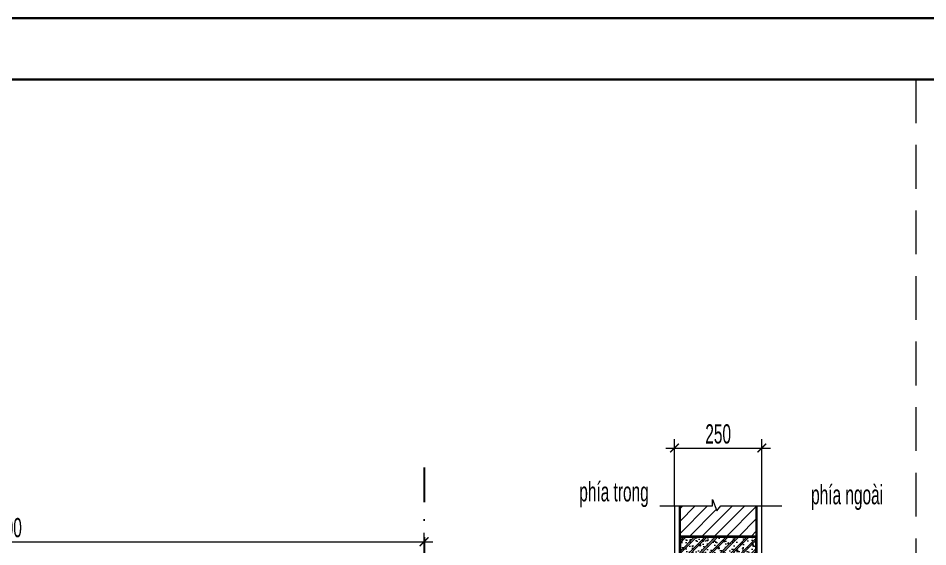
# Model space of a CAD drawing. Header units: millimetres. Extents: x 1336014 to 2939047, y -333549 to -60566.
# Drawn here: x 1458612 to 1461215, y -213627 to -212116 of the extents above; entities that cross this region are included whole.
import ezdxf

# ---------------------------------------------------------------- set-up
doc = ezdxf.new("R2010")
doc.units = ezdxf.units.MM
doc.header["$MEASUREMENT"] = 0
doc.linetypes.add('$1$HIDDEN', pattern=[0.375, 0.25, -0.125])
doc.linetypes.add('DASHDOT', pattern=[1, 0.5, -0.25, 0, -0.25])
for name, color, linetype, lineweight in [('05.Text', 253, 'Continuous', 18), ('06.betong', 2, 'Continuous', 35), ('08.Dim', 156, 'Continuous', 15), ('09.Hatch', 250, 'Continuous', 5), ('11.Khung bo', 32, 'Continuous', 50), ('12.Khung', 36, 'Continuous', 25), ('nep', 9, 'Continuous', 15), ('wall', 4, 'Continuous', 9)]:
    doc.layers.add(name, color=color, linetype=linetype, lineweight=lineweight)
doc.layers.add('Tpl_Bound', color=1, linetype='Continuous', plot=False)
doc.layers.add('TRUC', color=250, linetype='DASHDOT')
doc.styles.add('TT5_Text Dim', font='hoatbif.shx', dxfattribs={"width": 0.6})
doc.dimstyles.new('TT5_Dim 1-25', dxfattribs={"dimscale": 25, "dimtxt": 2.2, "dimasz": 1, "dimexe": 1, "dimexo": 0, "dimgap": 0.5, "dimtad": 1, "dimdec": 0, "dimzin": 0, "dimdsep": 46, "dimtxsty": 'TT5_Text Dim', "dimblk": 'ARCHTICK', "dimcen": 0, "dimdle": 1, "dimclrd": 256, "dimclre": 256, "dimclrt": 1, "dimadec": 0, "dimazin": 0, "dimtfac": 0.015, "dimtdec": 0, "dimtix": 1, "dimtmove": 2, "dimatfit": 3, "dimldrblk": 'DOT', "dimfxl": 1, "dimtolj": 1, "dimtzin": 0, "dimlwd": -1, "dimlwe": -1, "dimarcsym": 1})

# ---------------------------------------------------------------- blocks, each defined once
blk = doc.blocks.new('100')
at = {"layer": '11.Khung bo', "const_width": 26.7}
blk.add_lwpolyline([(1860913, -945240), (1860913, -916940), (1896063, -916940), (1896063, -945240)], close=True, dxfattribs=at)
blk.add_lwpolyline([(1860913, -945240), (1860913, -916940), (1896063, -916940), (1896063, -945240)], close=True, dxfattribs=at)
blk.add_lwpolyline([(1860913, -945240), (1860913, -916940), (1896063, -916940), (1896063, -945240)], close=True, dxfattribs=at)
at = {"layer": '12.Khung'}
blk.add_lwpolyline([(1901579, -945940), (1901579, -916240), (1859580, -916240), (1859580, -945940)], close=True, dxfattribs=at)
blk.add_lwpolyline([(1901579, -945940), (1901579, -916240), (1859580, -916240), (1859580, -945940)], close=True, dxfattribs=at)
blk.add_lwpolyline([(1901579, -945940), (1901579, -916240), (1859580, -916240), (1859580, -945940)], close=True, dxfattribs=at)
blk = doc.blocks.new('_ARCHTICK')
at = {"const_width": 0.15}
blk.add_lwpolyline([(-0.5, -0.5), (0.5, 0.5)], dxfattribs=at)
blk = doc.blocks.new('*D2120')
at = {"layer": '08.Dim', "ltscale": 200, "transparency": 16777216}
for p, q in [((1460489.7, -213509.8), (1460489.7, -213319.7)), ((1460739.7, -213509.8), (1460739.7, -213319.7)), ((1460464.7, -213344.7), (1460764.7, -213344.7))]:
    blk.add_line(p, q, dxfattribs=at)
at = {"layer": 'Defpoints', "color": 0, "ltscale": 200, "transparency": 16777216}
for p in [(1460739.7, -213344.7), (1460489.7, -213509.8), (1460739.7, -213509.8)]:
    blk.add_point(p, dxfattribs=at)
at = {"layer": '08.Dim', "ltscale": 200, "transparency": 16777216, "xscale": 25, "yscale": 25, "zscale": 25, "rotation": 180}
blk.add_blockref('_ARCHTICK', (1460489.7, -213344.7), dxfattribs=at)
at = {"layer": '08.Dim', "ltscale": 200, "transparency": 16777216, "xscale": 25, "yscale": 25, "zscale": 25}
blk.add_blockref('_ARCHTICK', (1460739.7, -213344.7), dxfattribs=at)
at = {"layer": '08.Dim', "color": 1, "ltscale": 200, "transparency": 16777216, "insert": (1460614.7, -213304.7), "char_height": 55, "attachment_point": 5, "style": 'TT5_Text Dim'}
blk.add_mtext('\\A1;250', dxfattribs=at)
blk = doc.blocks.new('_DOT')
blk.add_line((-0.5, 0), (-1, 0))
at = {"const_width": 0.5}
blk.add_lwpolyline([(-0.25, 0, 1), (0.25, 0, 1)], format="xyb", close=True, dxfattribs=at)
blk = doc.blocks.new('*D2094')
at = {"layer": '08.Dim', "ltscale": 200, "transparency": 16777216}
for p, q in [((1457373.4, -213713.5), (1457373.4, -213587.7)), ((1459773.4, -213713.5), (1459773.4, -213587.7)), ((1457348.4, -213612.7), (1459798.4, -213612.7))]:
    blk.add_line(p, q, dxfattribs=at)
at = {"layer": 'Defpoints', "color": 0, "ltscale": 200, "transparency": 16777216}
for p in [(1459773.4, -213612.7), (1457373.4, -213713.5), (1459773.4, -213713.5)]:
    blk.add_point(p, dxfattribs=at)
at = {"layer": '08.Dim', "ltscale": 200, "transparency": 16777216, "xscale": 25, "yscale": 25, "zscale": 25, "rotation": 180}
blk.add_blockref('_ARCHTICK', (1457373.4, -213612.7), dxfattribs=at)
at = {"layer": '08.Dim', "ltscale": 200, "transparency": 16777216, "xscale": 25, "yscale": 25, "zscale": 25}
blk.add_blockref('_ARCHTICK', (1459773.4, -213612.7), dxfattribs=at)
at = {"layer": '08.Dim', "color": 1, "ltscale": 200, "transparency": 16777216, "insert": (1458573.4, -213572.7), "char_height": 55, "attachment_point": 5, "style": 'TT5_Text Dim'}
blk.add_mtext('\\A1;2400', dxfattribs=at)

msp = doc.modelspace()

# ---------------------------------------------------------------- hatches: boundary and pattern name
at = {"layer": '09.Hatch', "ltscale": 0.5}
h = msp.add_hatch(dxfattribs=at)
h.set_pattern_fill('ANSI31', color=256, scale=200, angle=90, style=0)
h.set_pattern_definition([(225, (1461304.35, -207946.433), (-17.67767, 17.67767), [])])
h.paths.add_polyline_path([(1460504.7, -213598.5), (1460504.7, -213509.8), (1460598.2, -213509.8), (1460598.2, -213491.9), (1460610.5, -213524.2), (1460622.4, -213509.8), (1460724.7, -213509.8), (1460724.7, -213598.5)])
at = {"layer": '09.Hatch'}
h = msp.add_hatch(dxfattribs=at)
h.set_pattern_fill('BTONG1', color=256, scale=5, double=1, pattern_type=2)
h.set_pattern_definition([(50, (1249880.936, -99378.49), (35.863009, -3.1376067), [3.75, -41.25]), (355, (1249880.936, -99378.49), (-6.9375667, 37.6096067), [3, -33]), (100.4514, (1249883.924, -99378.752), (28.925469, 34.471977), [3.1870095, -35.0571056]), (46.1842, (1249880.936, -99368.49), (53.3620524, -8.275951), [5.625, -61.875]), (96.6356, (1249885.383, -99369.18), (46.733135, 48.705894), [4.780514, -52.58565]), (351.1842, (1249880.936, -99368.49), (46.733097, 48.70593), [4.5, -49.5]), (21, (1249885.936, -99370.99), (29.8453526, -20.1309445), [3.75, -41.25]), (326, (1249885.936, -99370.99), (12.1657666, 36.257502), [3, -33]), (71.4514, (1249888.423, -99372.668), (42.0111314, 16.126525), [3.1870095, -35.0571056]), (37.5, (1249880.936, -99378.49), (0.6079928, 16.6446927), [0, -32.6, 0, -33.5, 0, -33.125]), (7.5, (1249880.936, -99378.49), (13.1534769, 19.7205856), [0, -19.1, 0, -31.85, 0, -12.625]), (327.5, (1249869.786, -99378.49), (26.6911218, -1.1277436), [0, -12.5, 0, -39, 0, -51.75]), (317.5, (1249864.786, -99378.49), (29.1593085, 5.0052491), [0, -16.25, 0, -25.9, 0, -36.75]), (45, (1249880.936, -99378.49), (-15.0260191, 15.0260191), []), (45, (1249880.936, -99372.365), (-15.0260191, 15.0260191), [])])
h.paths.add_polyline_path([(1460504.7, -213698.5), (1460724.7, -213698.5), (1460724.7, -213598.5), (1460504.7, -213598.5)])

# ---------------------------------------------------------------- linework, layer by layer
at = {"layer": '05.Text', "color": 6, "linetype": '$1$HIDDEN', "ltscale": 500}
msp.add_lwpolyline([(1461179.9, -212290.5), (1461179.9, -219365.4)], dxfattribs=at)
at = {"layer": '06.betong'}
msp.add_lwpolyline([(1460504.7, -213698.5), (1460724.7, -213698.5), (1460724.7, -213598.5), (1460504.7, -213598.5)], close=True, dxfattribs=at)
at = {"layer": 'nep', "ltscale": 0.5}
msp.add_lwpolyline([(1460448.3, -213509.8), (1460598.2, -213509.8), (1460598.2, -213491.9), (1460610.5, -213524.2), (1460622.4, -213509.8), (1460796.5, -213509.8)], dxfattribs=at)
at = {"layer": 'nep'}
msp.add_lwpolyline([(1460489.7, -213509.8), (1460489.7, -213713.5), (1460739.7, -213713.5), (1460739.7, -213509.8)], dxfattribs=at)
at = {"layer": 'Tpl_Bound', "color": 1}
msp.add_lwpolyline([(1456095.9, -219540.4), (1456095.9, -212115.5), (1466595.8, -212115.5), (1466595.8, -219540.4)], close=True, dxfattribs=at)
at = {"layer": 'TRUC', "ltscale": 200}
msp.add_line((1459773.4, -213400), (1459768.8, -218156.5), dxfattribs=at)
at = {"layer": 'wall', "color": 0, "lineweight": 30}
msp.add_lwpolyline([(1460724.7, -213509.8), (1460724.7, -213598.5), (1460504.7, -213598.5), (1460504.7, -213509.8)], dxfattribs=at)

# ---------------------------------------------------------------- block references
at = {"layer": '05.Text', "xscale": 0.25, "yscale": 0.25, "zscale": 0.25}
msp.add_blockref('100', (991201, 16944.5), dxfattribs=at)

# ---------------------------------------------------------------- texts
at = {"layer": '05.Text', "char_height": 55, "attachment_point": 6, "style": 'TT5_Text Dim'}
for s, insert in [('phÝa trong', (1460416.1, -213478.1)), ('phÝa ngoµi', (1461086.7, -213486.4))]:
    msp.add_mtext(s, dxfattribs=dict(at, insert=insert))

# ---------------------------------------------------------------- dimensions: what is measured, and where the dimension line sits
at = {"layer": '08.Dim', "ltscale": 200}
for base, p1, p2, picture, middle in [((1460739.7, -213344.7), (1460489.7, -213509.8), (1460739.7, -213509.8), '*D2120', (1460614.7, -213304.7)), ((1459773.4, -213612.7), (1457373.4, -213713.5), (1459773.4, -213713.5), '*D2094', (1458573.4, -213572.7))]:
    dim = msp.add_linear_dim(base=base, p1=p1, p2=p2, dimstyle='TT5_Dim 1-25', dxfattribs=at)
    dim.commit()
    dim.dimension.update_dxf_attribs({"geometry": picture, "text_midpoint": middle})

doc.saveas('drawing.dxf')
